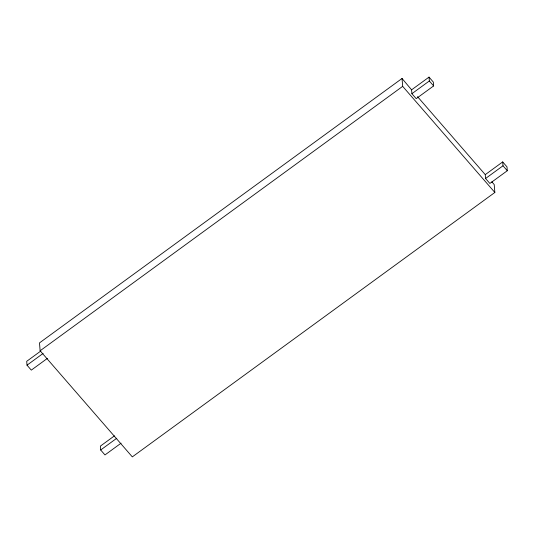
<?xml version="1.0" encoding="UTF-8"?>
<svg xmlns="http://www.w3.org/2000/svg" width="534" height="534" viewBox="0 0 534 534"><rect width="100%" height="100%" fill="white"/><g stroke="black" fill="none" stroke-linecap="round" stroke-linejoin="round"><path stroke-width="0.8" d="M411.587 89.832L429.022 77.116L433.321 82.062L433.628 85.927L416.193 98.643L411.901 93.697L411.587 89.832L402.042 78.471L39.496 342.888L40.13 350.771L132.312 456.884L494.851 192.467L494.217 184.584L491.827 181.827L491.854 182.234M40.13 350.771L402.676 86.348L402.042 78.471M40.784 351.038L26.7 361.311L27.014 365.176L31.306 370.122L47.399 358.387M27.014 365.176L43.107 353.435M411.901 93.697L429.336 80.981L429.022 77.116M114.45 435.851L100.372 446.117L100.679 449.982L104.978 454.928L121.071 443.193M100.679 449.982L116.772 438.247M485.259 174.638L502.694 161.922L506.986 166.868L507.3 170.733L489.865 183.449L485.566 178.503L485.259 174.638L417.521 96.661M485.566 178.503L503.001 165.787L502.694 161.922M429.336 80.981L433.628 85.927M503.001 165.787L507.3 170.733M402.676 86.348L494.851 192.467"/></g></svg>
